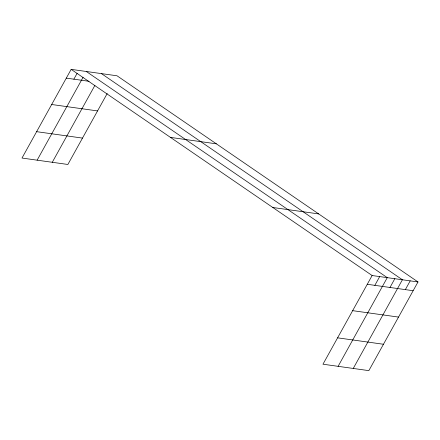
<?xml version="1.0" encoding="UTF-8"?>
<svg xmlns="http://www.w3.org/2000/svg" width="440" height="440" viewBox="0 0 440 440"><rect width="100%" height="100%" fill="white"/><g stroke="black" fill="none" stroke-linecap="round" stroke-linejoin="round"><path stroke-width="0.66" d="M418 281.952L372.13 275.528L322.971 364.21L368.841 370.634L418 281.952L117.029 75.79L71.159 69.366L22 158.048L67.87 164.472L107.189 93.538M73.871 79.184L77.11 73.343M37.136 160.166L83.061 77.325M52.278 162.288L94.919 85.36M374.841 285.346L379.698 276.589M338.107 366.327L387.266 277.646L86.295 71.484M389.978 287.469L394.834 278.707M353.249 368.451L402.402 279.769L101.431 73.607M405.35 289.619L410.201 280.863M66.303 78.122L89.012 81.301M51.684 104.5L97.554 110.924M170.478 137.401L216.348 143.825M36.619 131.67L82.495 138.1M272.805 207.493L318.681 213.917M367.274 284.284L413.144 290.714M352.655 310.662L398.525 317.086M337.59 337.832L383.46 344.262M71.159 69.366L372.13 275.528"/></g></svg>
